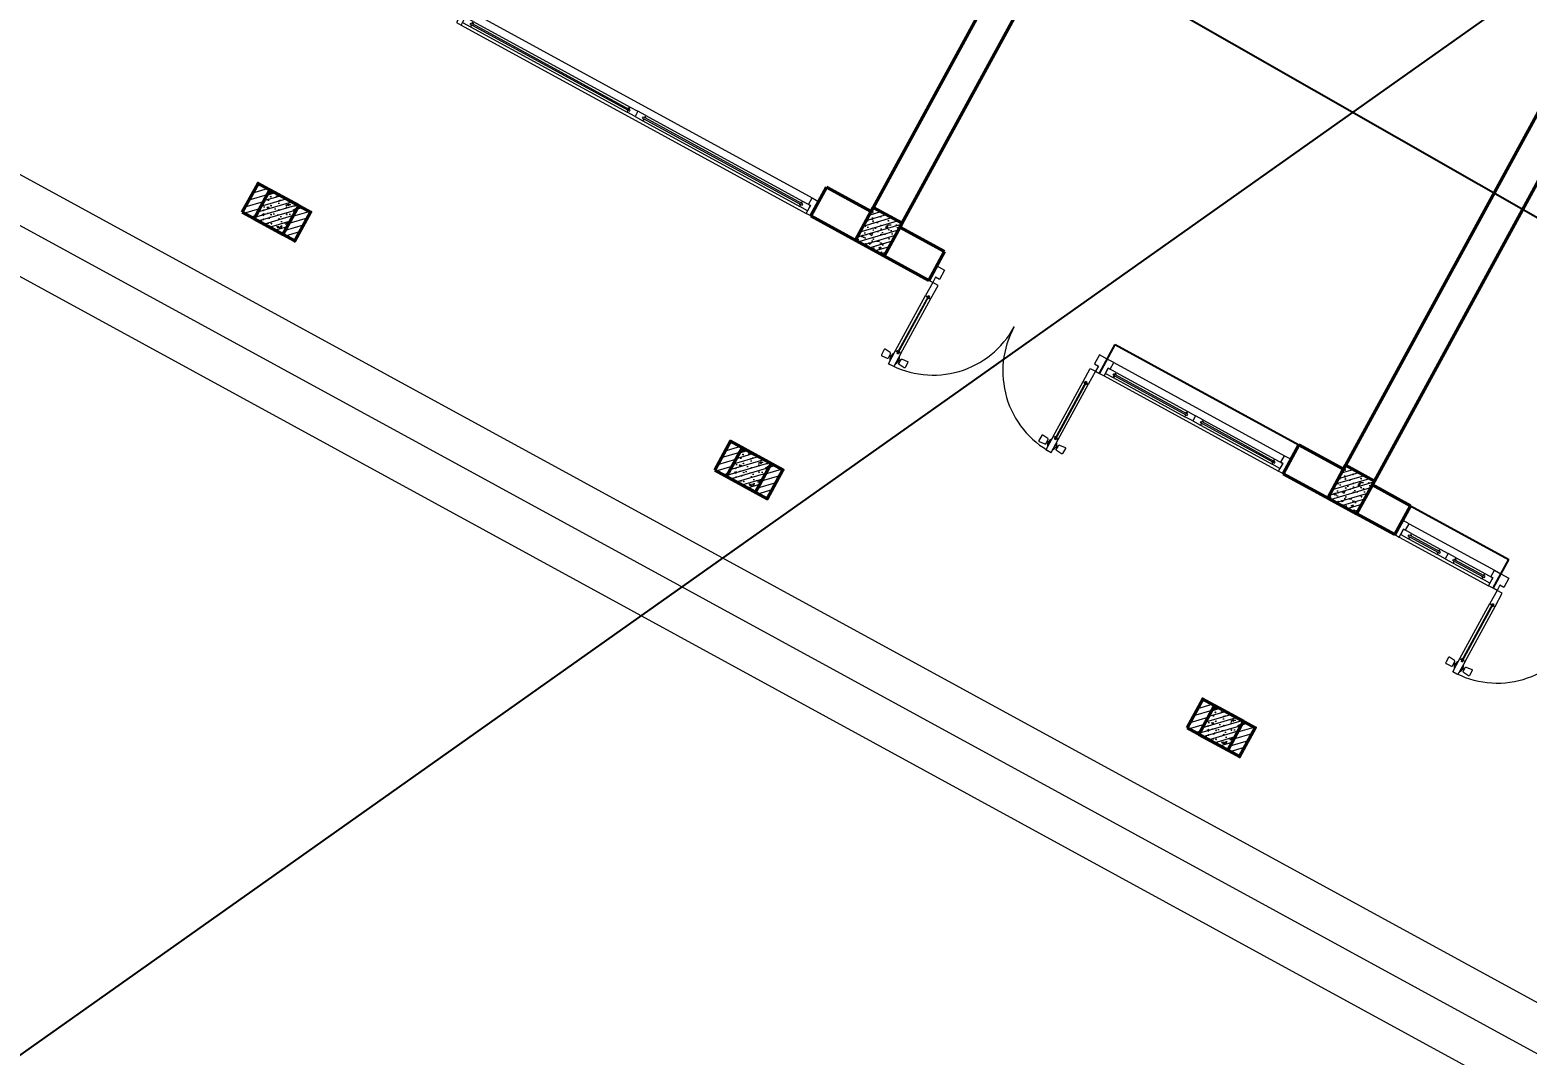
# Model space of a CAD drawing. Header units: millimetres. Extents: x -1055201 to -457681, y -323938 to 182808.
# Drawn here: x -728531 to -718515, y 146464 to 153319 of the extents above; entities that cross this region are included whole.
import ezdxf

# ---------------------------------------------------------------- set-up
doc = ezdxf.new("R2010")
doc.units = ezdxf.units.MM
doc.header["$LTSCALE"] = 5
doc.linetypes.add('CENTER2', pattern=[28.575, 19.05, -3.175, 3.175, -3.175])
doc.layers.get('0').update_dxf_attribs({"linetype": 'CENTER2'})
for name, color, linetype, lineweight in [('cat1', 30, 'Continuous', 50), ('ISO', 153, 'Continuous', 13), ('LC Dim', 8, 'Continuous', 18), ('LC Hatch', 252, 'Continuous', 9), ('LC Net dam2', 6, 'Continuous', 40), ('LC Net thay', 7, 'Continuous', 25), ('thay1', 63, 'Continuous', 18)]:
    doc.layers.add(name, color=color, linetype=linetype, lineweight=lineweight)
doc.layers.add('KCS_Plotter', color=11, linetype='Continuous', plot=False)
doc.layers.add('NHA', color=2, linetype='Continuous')
doc.styles.add('HOATBIF', font='hoatbif.shx', dxfattribs={"width": 0.75})
doc.dimstyles.new('Copy of 1-110', dxfattribs={"dimscale": 110, "dimtxt": 2.5, "dimasz": 0.35, "dimexe": 0.5, "dimexo": 0, "dimgap": 0.8, "dimtad": 1, "dimdec": 0, "dimzin": 0, "dimdsep": 46, "dimtxsty": 'HOATBIF', "dimblk1": 'DOT', "dimblk2": 'DOT', "dimsah": 1, "dimcen": -1, "dimdle": 1, "dimclrd": 256, "dimclre": 256, "dimclrt": 4, "dimadec": 3, "dimazin": 2, "dimtfac": 0.333333, "dimtdec": 0, "dimtix": 1, "dimtmove": 2, "dimatfit": 3, "dimldrblk": 'DOT', "dimfxl": 1, "dimtvp": 0.833333, "dimtolj": 1, "dimtzin": 0, "dimarcsym": 0})

# ---------------------------------------------------------------- blocks, each defined once
blk = doc.blocks.new('*U46')
for p, q in [((35, 0), (2665, 0)), ((1410, -20), (2605, -20)), ((1410, -60), (2605, -60)), ((50, -110), (2650, -110))]:
    blk.add_line(p, q)
at = {"color": 8, "lineweight": 5}
for p, q in [((95, -20), (1290, -20)), ((95, -35), (1290, -35)), ((95, -45), (1290, -45)), ((95, -60), (1290, -60)), ((1410, -20), (2605, -20)), ((1410, -35), (2605, -35)), ((1410, -45), (2605, -45)), ((1410, -60), (2605, -60))]:
    blk.add_line(p, q, dxfattribs=at)
for points in [[(0, 0), (35, 0), (35, -60), (50, -60), (50, -110), (0, -110), (0, 0)], [(2700, 0), (2665, 0), (2665, -60), (2650, -60), (2650, -110), (2700, -110), (2700, 0)], [(1410, -45), (1410, -60), (1350, -60), (1350, -20), (1410, -20), (1410, -35), (1400, -35), (1400, -45), (1410, -45)], [(2605, -45), (2605, -60), (2665, -60), (2665, -20), (2605, -20), (2605, -35), (2615, -35), (2615, -45), (2605, -45)]]:
    blk.add_lwpolyline(points)
for points in [[(35, -20), (95, -20), (95, -35), (85, -35), (85, -45), (95, -45), (95, -60), (35, -60)], [(1350, -20), (1290, -20), (1290, -35), (1300, -35), (1300, -45), (1290, -45), (1290, -60), (1350, -60)]]:
    blk.add_lwpolyline(points, close=True)
for points in [[(95, -29, -0.312187), (102, -35, -0.312187)], [(95, -51, 0.312187), (102, -45, 0.312187)], [(1290, -29, 0.312187), (1283, -35, 0.312187)], [(1290, -51, -0.312187), (1283, -45, -0.312187)]]:
    blk.add_lwpolyline(points, format="xyb", dxfattribs=at)
for centre, start, end in [((1409, -37), 14.2151, 83.5658), ((1409, -43), 276.4342, 345.7849), ((2606, -37), 96.4342, 165.7849), ((2606, -43), 194.2151, 263.5658)]:
    blk.add_arc(centre, 8.25, start, end, dxfattribs=at)
blk = doc.blocks.new('*U42')
for p, q in [((35, 0), (1365, 0)), ((760, -20), (1305, -20)), ((760, -60), (1305, -60)), ((50, -110), (1350, -110))]:
    blk.add_line(p, q)
at = {"color": 8, "lineweight": 5}
for p, q in [((95, -20), (640, -20)), ((95, -35), (640, -35)), ((95, -45), (640, -45)), ((95, -60), (640, -60)), ((760, -20), (1305, -20)), ((760, -35), (1305, -35)), ((760, -45), (1305, -45)), ((760, -60), (1305, -60))]:
    blk.add_line(p, q, dxfattribs=at)
for points in [[(0, 0), (35, 0), (35, -60), (50, -60), (50, -110), (0, -110), (0, 0)], [(1400, 0), (1365, 0), (1365, -60), (1350, -60), (1350, -110), (1400, -110), (1400, 0)], [(760, -45), (760, -60), (700, -60), (700, -20), (760, -20), (760, -35), (750, -35), (750, -45), (760, -45)], [(1305, -45), (1305, -60), (1365, -60), (1365, -20), (1305, -20), (1305, -35), (1315, -35), (1315, -45), (1305, -45)]]:
    blk.add_lwpolyline(points)
for points in [[(35, -20), (95, -20), (95, -35), (85, -35), (85, -45), (95, -45), (95, -60), (35, -60)], [(700, -20), (640, -20), (640, -35), (650, -35), (650, -45), (640, -45), (640, -60), (700, -60)]]:
    blk.add_lwpolyline(points, close=True)
for points in [[(95, -29, -0.312187), (102, -35, -0.312187)], [(95, -51, 0.312187), (102, -45, 0.312187)], [(640, -29, 0.312187), (633, -35, 0.312187)], [(640, -51, -0.312187), (633, -45, -0.312187)]]:
    blk.add_lwpolyline(points, format="xyb", dxfattribs=at)
for centre, start, end in [((759, -37), 14.2151, 83.5658), ((759, -43), 276.4342, 345.7849), ((1306, -37), 96.4342, 165.7849), ((1306, -43), 194.2151, 263.5658)]:
    blk.add_arc(centre, 8.25, start, end, dxfattribs=at)
blk = doc.blocks.new('*U43')
for p, q in [((30, 519), (30, 100)), ((70, 519), (70, 100)), ((1230, 519), (1230, 100)), ((1270, 519), (1270, 100))]:
    blk.add_line(p, q)
at = {"color": 8, "lineweight": 9}
for p, q in [((47, 529), (47, 90)), ((52, 529), (52, 90)), ((1248, 529), (1248, 90)), ((1252, 529), (1252, 90))]:
    blk.add_line(p, q, dxfattribs=at)
for points in [[(55, 519), (70, 519), (70, 619), (30, 619), (30, 519), (45, 519), (45, 529), (55, 529), (55, 519)], [(1245, 519), (1230, 519), (1230, 619), (1270, 619), (1270, 519), (1255, 519), (1255, 529), (1245, 529), (1245, 519)], [(20, 564), (10, 564), (10, 574), (20, 574)], [(80, 564), (90, 564), (90, 574), (80, 574)], [(1220, 564), (1210, 564), (1210, 574), (1220, 574)], [(1280, 564), (1290, 564), (1290, 574), (1280, 574)], [(30, 0), (0, 0), (0, -110), (60, -110), (60, -40), (30, -40), (30, 0)], [(55, 100), (70, 100), (70, 0), (30, 0), (30, 100), (45, 100), (45, 90), (55, 90), (55, 100)], [(1245, 100), (1230, 100), (1230, 0), (1270, 0), (1270, 100), (1255, 100), (1255, 90), (1245, 90), (1245, 100)], [(1270, 0), (1300, 0), (1300, -110), (1240, -110), (1240, -40), (1270, -40), (1270, 0)]]:
    blk.add_lwpolyline(points)
for points in [[(5, 548), (-35, 544, -0.443716), (-40, 549), (-40, 588, -0.443716), (-35, 593), (5, 589, -0.385314), (10, 584), (10, 553, -0.385314)], [(95, 548), (135, 544, 0.443716), (140, 549), (140, 588, 0.443716), (135, 593), (95, 589, 0.385314), (90, 584), (90, 553, 0.385314)], [(1205, 548), (1165, 544, -0.443716), (1160, 549), (1160, 588, -0.443716), (1165, 593), (1205, 589, -0.385314), (1210, 584), (1210, 553, -0.385314)], [(1295, 548), (1335, 544, 0.443716), (1340, 549), (1340, 588, 0.443716), (1335, 593), (1295, 589, 0.385314), (1290, 584), (1290, 553, 0.385314)]]:
    blk.add_lwpolyline(points, format="xyb", close=True)
at = {"color": 8, "lineweight": 5}
for centre, start, end in [((33, 1), 359.9081, 90.2333), ((1267, 1), 89.7667, 180.0919)]:
    blk.add_arc(centre, 617, start, end, dxfattribs=at)
for centre, start, end in [((70, 569), 143.1301, 216.8699), ((30, 569), 323.1301, 36.8699), ((1270, 569), 143.1301, 216.8699), ((1230, 569), 323.1301, 36.8699)]:
    blk.add_arc(centre, 50, start, end)
at = {"color": 8, "lineweight": 9}
for centre, start, end in [((47, 520), 186.4342, 273.2898), ((53, 520), 266.7102, 353.5658), ((1247, 520), 186.4342, 273.2898), ((1253, 520), 266.7102, 353.5658), ((47, 99), 86.7102, 173.5658), ((53, 99), 6.4342, 93.2898), ((1247, 99), 86.7102, 173.5658), ((1253, 99), 6.4342, 93.2898)]:
    blk.add_arc(centre, 8.25, start, end, dxfattribs=at)
blk = doc.blocks.new('*U39')
for p, q in [((30, 519), (30, 100)), ((70, 519), (70, 100)), ((1230, 519), (1230, 100)), ((1270, 519), (1270, 100))]:
    blk.add_line(p, q)
at = {"color": 8, "lineweight": 9}
for p, q in [((47, 529), (47, 90)), ((52, 529), (52, 90)), ((1248, 529), (1248, 90)), ((1252, 529), (1252, 90))]:
    blk.add_line(p, q, dxfattribs=at)
for points in [[(55, 519), (70, 519), (70, 619), (30, 619), (30, 519), (45, 519), (45, 529), (55, 529), (55, 519)], [(1245, 519), (1230, 519), (1230, 619), (1270, 619), (1270, 519), (1255, 519), (1255, 529), (1245, 529), (1245, 519)], [(20, 564), (10, 564), (10, 574), (20, 574)], [(80, 564), (90, 564), (90, 574), (80, 574)], [(1220, 564), (1210, 564), (1210, 574), (1220, 574)], [(1280, 564), (1290, 564), (1290, 574), (1280, 574)], [(30, 0), (0, 0), (0, -110), (60, -110), (60, -40), (30, -40), (30, 0)], [(55, 100), (70, 100), (70, 0), (30, 0), (30, 100), (45, 100), (45, 90), (55, 90), (55, 100)], [(1245, 100), (1230, 100), (1230, 0), (1270, 0), (1270, 100), (1255, 100), (1255, 90), (1245, 90), (1245, 100)], [(1270, 0), (1300, 0), (1300, -110), (1240, -110), (1240, -40), (1270, -40), (1270, 0)]]:
    blk.add_lwpolyline(points)
for points in [[(5, 548), (-35, 544, -0.443716), (-40, 549), (-40, 588, -0.443716), (-35, 593), (5, 589, -0.385314), (10, 584), (10, 553, -0.385314)], [(95, 548), (135, 544, 0.443716), (140, 549), (140, 588, 0.443716), (135, 593), (95, 589, 0.385314), (90, 584), (90, 553, 0.385314)], [(1205, 548), (1165, 544, -0.443716), (1160, 549), (1160, 588, -0.443716), (1165, 593), (1205, 589, -0.385314), (1210, 584), (1210, 553, -0.385314)], [(1295, 548), (1335, 544, 0.443716), (1340, 549), (1340, 588, 0.443716), (1335, 593), (1295, 589, 0.385314), (1290, 584), (1290, 553, 0.385314)]]:
    blk.add_lwpolyline(points, format="xyb", close=True)
at = {"color": 8, "lineweight": 5}
for centre, start, end in [((33, 1), 359.9081, 90.2333), ((1267, 1), 89.7667, 180.0919)]:
    blk.add_arc(centre, 617, start, end, dxfattribs=at)
for centre, start, end in [((70, 569), 143.1301, 216.8699), ((30, 569), 323.1301, 36.8699), ((1270, 569), 143.1301, 216.8699), ((1230, 569), 323.1301, 36.8699)]:
    blk.add_arc(centre, 50, start, end)
at = {"color": 8, "lineweight": 9}
for centre, start, end in [((47, 520), 186.4342, 273.2898), ((53, 520), 266.7102, 353.5658), ((1247, 520), 186.4342, 273.2898), ((1253, 520), 266.7102, 353.5658), ((47, 99), 86.7102, 173.5658), ((53, 99), 6.4342, 93.2898), ((1247, 99), 86.7102, 173.5658), ((1253, 99), 6.4342, 93.2898)]:
    blk.add_arc(centre, 8.25, start, end, dxfattribs=at)
blk = doc.blocks.new('*U40')
for p, q in [((35, 0), (715, 0)), ((435, -20), (655, -20)), ((435, -60), (655, -60)), ((50, -110), (700, -110))]:
    blk.add_line(p, q)
at = {"color": 8, "lineweight": 5}
for p, q in [((95, -20), (315, -20)), ((95, -35), (315, -35)), ((95, -45), (315, -45)), ((95, -60), (315, -60)), ((435, -20), (655, -20)), ((435, -35), (655, -35)), ((435, -45), (655, -45)), ((435, -60), (655, -60))]:
    blk.add_line(p, q, dxfattribs=at)
for points in [[(0, 0), (35, 0), (35, -60), (50, -60), (50, -110), (0, -110), (0, 0)], [(750, 0), (715, 0), (715, -60), (700, -60), (700, -110), (750, -110), (750, 0)], [(435, -45), (435, -60), (375, -60), (375, -20), (435, -20), (435, -35), (425, -35), (425, -45), (435, -45)], [(655, -45), (655, -60), (715, -60), (715, -20), (655, -20), (655, -35), (665, -35), (665, -45), (655, -45)]]:
    blk.add_lwpolyline(points)
for points in [[(35, -20), (95, -20), (95, -35), (85, -35), (85, -45), (95, -45), (95, -60), (35, -60)], [(375, -20), (315, -20), (315, -35), (325, -35), (325, -45), (315, -45), (315, -60), (375, -60)]]:
    blk.add_lwpolyline(points, close=True)
for points in [[(95, -29, -0.312187), (102, -35, -0.312187)], [(95, -51, 0.312187), (102, -45, 0.312187)], [(315, -29, 0.312187), (308, -35, 0.312187)], [(315, -51, -0.312187), (308, -45, -0.312187)]]:
    blk.add_lwpolyline(points, format="xyb", dxfattribs=at)
for centre, start, end in [((434, -37), 14.2151, 83.5658), ((434, -43), 276.4342, 345.7849), ((656, -37), 96.4342, 165.7849), ((656, -43), 194.2151, 263.5658)]:
    blk.add_arc(centre, 8.25, start, end, dxfattribs=at)
blk = doc.blocks.new('Nhaf hiệu bộ')
at = {"layer": 'LC Hatch', "ltscale": 2}
h = blk.add_hatch(dxfattribs=at)
h.set_pattern_fill('BETONG', color=256, scale=20, pattern_type=2)
h.set_pattern_definition([(360, (-7395.02, 68695.2), (3e-14, 103.92305), [2.5, -57.5]), (360, (-7395.02, 68699.53), (3e-14, 103.92305), [2.5, -57.5]), (120, (-7395.02, 68695.2), (-90, -51.96152), [2.5, -57.5]), (120, (-7391.27, 68697.36), (-90, -51.96152), [2.5, -57.5]), (360, (-7365.02, 68747.16), (3e-14, 103.92305), [2.5, -57.5]), (360, (-7365.02, 68751.49), (3e-14, 103.92305), [2.5, -57.5]), (120, (-7365.02, 68747.16), (-90, -51.96152), [2.5, -57.5]), (120, (-7361.27, 68749.33), (-90, -51.96152), [2.5, -57.5]), (60, (-7392.52, 68695.2), (-90, 51.96152), [2.5, -57.5]), (60, (-7396.27, 68697.36), (-90, 51.96152), [2.5, -57.5]), (60, (-7362.52, 68643.24), (-90, 51.96152), [2.5, -57.5]), (60, (-7366.27, 68645.4), (-90, 51.96152), [2.5, -57.5]), (45, (-7395.016, 68695.2), (-21.213203, 21.213203), []), (50, (-7395.02, 68695.2), (143.45204, -12.55043), [15, -165]), (355, (-7395.02, 68695.2), (-27.75027, 150.43843), [12, -132]), (100.4514, (-7383.06, 68694.15), (115.70188, 137.8879), [12.74804, -140.22842]), (46.1842, (-7395.02, 68735.2), (213.4482, -33.1038), [22.5, -247.5]), (96.6356, (-7377.23, 68732.44), (186.93254, 194.8236), [19.12206, -210.3426]), (351.1842, (-7395.02, 68735.2), (186.9324, 194.8237), [18, -198]), (21, (-7375.02, 68725.2), (119.38141, -80.52378), [15, -165]), (326, (-7375.02, 68725.2), (48.66307, 145.03), [12, -132]), (71.4514, (-7365.07, 68718.49), (168.04453, 64.5061), [12.74804, -140.22842]), (37.5, (-7395.016, 68695.2), (2.43197, 66.57877), [0, -130.4, 0, -134, 0, -132.5]), (7.5, (-7395.016, 68695.2), (52.61391, 78.88234), [0, -76.4, 0, -127.4, 0, -50.5]), (327.5, (-7439.616, 68695.2), (106.764487, -4.510974), [0, -50, 0, -156, 0, -207]), (317.5, (-7459.62, 68695.2), (116.63723, 20.021), [0, -65, 0, -103.6, 0, -147])])
h.paths.add_polyline_path([(17620, 2050), (17400, 2050), (17400, 1800), (17620, 1800)])
h = blk.add_hatch(dxfattribs=at)
h.set_pattern_fill('BETONG', color=256, scale=20, pattern_type=2)
h.set_pattern_definition([(360, (-3795.02, 68695.2), (3e-14, 103.92305), [2.5, -57.5]), (360, (-3795.02, 68699.53), (3e-14, 103.92305), [2.5, -57.5]), (120, (-3795.02, 68695.2), (-90, -51.96152), [2.5, -57.5]), (120, (-3791.27, 68697.36), (-90, -51.96152), [2.5, -57.5]), (360, (-3765.02, 68747.16), (3e-14, 103.92305), [2.5, -57.5]), (360, (-3765.02, 68751.49), (3e-14, 103.92305), [2.5, -57.5]), (120, (-3765.02, 68747.16), (-90, -51.96152), [2.5, -57.5]), (120, (-3761.27, 68749.33), (-90, -51.96152), [2.5, -57.5]), (60, (-3792.52, 68695.2), (-90, 51.96152), [2.5, -57.5]), (60, (-3796.27, 68697.36), (-90, 51.96152), [2.5, -57.5]), (60, (-3762.52, 68643.24), (-90, 51.96152), [2.5, -57.5]), (60, (-3766.27, 68645.4), (-90, 51.96152), [2.5, -57.5]), (45, (-3795.016, 68695.2), (-21.213203, 21.213203), []), (50, (-3795.02, 68695.2), (143.45204, -12.55043), [15, -165]), (355, (-3795.02, 68695.2), (-27.75027, 150.43843), [12, -132]), (100.4514, (-3783.06, 68694.15), (115.70188, 137.8879), [12.74804, -140.22842]), (46.1842, (-3795.02, 68735.2), (213.4482, -33.1038), [22.5, -247.5]), (96.6356, (-3777.23, 68732.44), (186.93254, 194.8236), [19.12206, -210.3426]), (351.1842, (-3795.02, 68735.2), (186.9324, 194.8237), [18, -198]), (21, (-3775.02, 68725.2), (119.38141, -80.52378), [15, -165]), (326, (-3775.02, 68725.2), (48.66307, 145.03), [12, -132]), (71.4514, (-3765.07, 68718.49), (168.04453, 64.5061), [12.74804, -140.22842]), (37.5, (-3795.016, 68695.2), (2.43197, 66.57877), [0, -130.4, 0, -134, 0, -132.5]), (7.5, (-3795.016, 68695.2), (52.61391, 78.88234), [0, -76.4, 0, -127.4, 0, -50.5]), (327.5, (-3839.616, 68695.2), (106.764487, -4.510974), [0, -50, 0, -156, 0, -207]), (317.5, (-3859.62, 68695.2), (116.63723, 20.021), [0, -65, 0, -103.6, 0, -147])])
h.paths.add_polyline_path([(21220, 2050), (21000, 2050), (21000, 1800), (21220, 1800)])
h = blk.add_hatch(dxfattribs=at)
h.set_pattern_fill('ANSI31', color=256, scale=300)
h.set_pattern_definition([(45, (-18600.474, 75690.895), (-26.516504, 26.516504), [])])
h.paths.add_polyline_path([(14110, 220), (14020, 220), (14020, 0), (14110, 0)])
h.paths.add_polyline_path([(13800, 220), (13710, 220), (13710, 0), (13800, 0)])
h = blk.add_hatch(dxfattribs=at)
h.set_pattern_fill('BETONG', color=256, scale=20, pattern_type=2)
h.set_pattern_definition([(360, (-15000.47, 75690.9), (3e-14, 103.92305), [2.5, -57.5]), (360, (-15000.47, 75695.23), (3e-14, 103.92305), [2.5, -57.5]), (120, (-15000.47, 75690.9), (-90, -51.96152), [2.5, -57.5]), (120, (-14996.72, 75693.06), (-90, -51.96152), [2.5, -57.5]), (360, (-14970.47, 75742.86), (3e-14, 103.92305), [2.5, -57.5]), (360, (-14970.47, 75747.19), (3e-14, 103.92305), [2.5, -57.5]), (120, (-14970.47, 75742.86), (-90, -51.96152), [2.5, -57.5]), (120, (-14966.72, 75745.02), (-90, -51.96152), [2.5, -57.5]), (60, (-14997.97, 75690.9), (-90, 51.96152), [2.5, -57.5]), (60, (-15001.72, 75693.06), (-90, 51.96152), [2.5, -57.5]), (60, (-14967.97, 75638.93), (-90, 51.96152), [2.5, -57.5]), (60, (-14971.72, 75641.1), (-90, 51.96152), [2.5, -57.5]), (45, (-15000.474, 75690.895), (-21.213203, 21.213203), []), (50, (-15000.47, 75690.9), (143.45204, -12.55043), [15, -165]), (355, (-15000.47, 75690.9), (-27.75027, 150.43843), [12, -132]), (100.4514, (-14988.52, 75689.85), (115.70188, 137.8879), [12.74804, -140.22842]), (46.1842, (-15000.47, 75730.9), (213.4482, -33.1038), [22.5, -247.5]), (96.6356, (-14982.69, 75728.14), (186.93254, 194.8236), [19.12206, -210.3426]), (351.1842, (-15000.47, 75730.9), (186.9324, 194.8237), [18, -198]), (21, (-14980.47, 75720.9), (119.38141, -80.52378), [15, -165]), (326, (-14980.47, 75720.9), (48.66307, 145.03), [12, -132]), (71.4514, (-14970.53, 75714.18), (168.04453, 64.5061), [12.74804, -140.22842]), (37.5, (-15000.474, 75690.895), (2.43197, 66.57877), [0, -130.4, 0, -134, 0, -132.5]), (7.5, (-15000.474, 75690.895), (52.61391, 78.88234), [0, -76.4, 0, -127.4, 0, -50.5]), (327.5, (-15045.074, 75690.895), (106.764487, -4.510974), [0, -50, 0, -156, 0, -207]), (317.5, (-15065.07, 75690.895), (116.63723, 20.021), [0, -65, 0, -103.6, 0, -147])])
h.paths.add_polyline_path([(14020, 220), (13800, 220), (13800, 0), (14020, 0)])
h = blk.add_hatch(dxfattribs=at)
h.set_pattern_fill('ANSI31', color=256, scale=300)
h.set_pattern_definition([(45, (-15000.474, 75690.895), (-26.516504, 26.516504), [])])
h.paths.add_polyline_path([(17710, 220), (17620, 220), (17620, 0), (17710, 0)])
h.paths.add_polyline_path([(17400, 220), (17310, 220), (17310, 0), (17400, 0)])
h = blk.add_hatch(dxfattribs=at)
h.set_pattern_fill('BETONG', color=256, scale=20, pattern_type=2)
h.set_pattern_definition([(360, (-11400.47, 75690.9), (3e-14, 103.92305), [2.5, -57.5]), (360, (-11400.47, 75695.23), (3e-14, 103.92305), [2.5, -57.5]), (120, (-11400.47, 75690.9), (-90, -51.96152), [2.5, -57.5]), (120, (-11396.72, 75693.06), (-90, -51.96152), [2.5, -57.5]), (360, (-11370.47, 75742.86), (3e-14, 103.92305), [2.5, -57.5]), (360, (-11370.47, 75747.19), (3e-14, 103.92305), [2.5, -57.5]), (120, (-11370.47, 75742.86), (-90, -51.96152), [2.5, -57.5]), (120, (-11366.72, 75745.02), (-90, -51.96152), [2.5, -57.5]), (60, (-11397.97, 75690.9), (-90, 51.96152), [2.5, -57.5]), (60, (-11401.72, 75693.06), (-90, 51.96152), [2.5, -57.5]), (60, (-11367.97, 75638.93), (-90, 51.96152), [2.5, -57.5]), (60, (-11371.72, 75641.1), (-90, 51.96152), [2.5, -57.5]), (45, (-11400.474, 75690.895), (-21.213203, 21.213203), []), (50, (-11400.47, 75690.9), (143.45204, -12.55043), [15, -165]), (355, (-11400.47, 75690.9), (-27.75027, 150.43843), [12, -132]), (100.4514, (-11388.52, 75689.85), (115.70188, 137.8879), [12.74804, -140.22842]), (46.1842, (-11400.47, 75730.9), (213.4482, -33.1038), [22.5, -247.5]), (96.6356, (-11382.69, 75728.14), (186.93254, 194.8236), [19.12206, -210.3426]), (351.1842, (-11400.47, 75730.9), (186.9324, 194.8237), [18, -198]), (21, (-11380.47, 75720.9), (119.38141, -80.52378), [15, -165]), (326, (-11380.47, 75720.9), (48.66307, 145.03), [12, -132]), (71.4514, (-11370.53, 75714.18), (168.04453, 64.5061), [12.74804, -140.22842]), (37.5, (-11400.474, 75690.895), (2.43197, 66.57877), [0, -130.4, 0, -134, 0, -132.5]), (7.5, (-11400.474, 75690.895), (52.61391, 78.88234), [0, -76.4, 0, -127.4, 0, -50.5]), (327.5, (-11445.074, 75690.895), (106.764487, -4.510974), [0, -50, 0, -156, 0, -207]), (317.5, (-11465.07, 75690.895), (116.63723, 20.021), [0, -65, 0, -103.6, 0, -147])])
h.paths.add_polyline_path([(17620, 220), (17400, 220), (17400, 0), (17620, 0)])
h = blk.add_hatch(dxfattribs=at)
h.set_pattern_fill('ANSI31', color=256, scale=300)
h.set_pattern_definition([(45, (-11400.474, 75690.895), (-26.516504, 26.516504), [])])
h.paths.add_polyline_path([(21310, 220), (21220, 220), (21220, 0), (21310, 0)])
h.paths.add_polyline_path([(21000, 220), (20910, 220), (20910, 0), (21000, 0)])
h = blk.add_hatch(dxfattribs=at)
h.set_pattern_fill('BETONG', color=256, scale=20, pattern_type=2)
h.set_pattern_definition([(360, (-7800.47, 75690.9), (3e-14, 103.92305), [2.5, -57.5]), (360, (-7800.47, 75695.23), (3e-14, 103.92305), [2.5, -57.5]), (120, (-7800.47, 75690.9), (-90, -51.96152), [2.5, -57.5]), (120, (-7796.72, 75693.06), (-90, -51.96152), [2.5, -57.5]), (360, (-7770.47, 75742.86), (3e-14, 103.92305), [2.5, -57.5]), (360, (-7770.47, 75747.19), (3e-14, 103.92305), [2.5, -57.5]), (120, (-7770.47, 75742.86), (-90, -51.96152), [2.5, -57.5]), (120, (-7766.72, 75745.02), (-90, -51.96152), [2.5, -57.5]), (60, (-7797.97, 75690.9), (-90, 51.96152), [2.5, -57.5]), (60, (-7801.72, 75693.06), (-90, 51.96152), [2.5, -57.5]), (60, (-7767.97, 75638.93), (-90, 51.96152), [2.5, -57.5]), (60, (-7771.72, 75641.1), (-90, 51.96152), [2.5, -57.5]), (45, (-7800.474, 75690.895), (-21.213203, 21.213203), []), (50, (-7800.47, 75690.9), (143.45204, -12.55043), [15, -165]), (355, (-7800.47, 75690.9), (-27.75027, 150.43843), [12, -132]), (100.4514, (-7788.52, 75689.85), (115.70188, 137.8879), [12.74804, -140.22842]), (46.1842, (-7800.47, 75730.9), (213.4482, -33.1038), [22.5, -247.5]), (96.6356, (-7782.69, 75728.14), (186.93254, 194.8236), [19.12206, -210.3426]), (351.1842, (-7800.47, 75730.9), (186.9324, 194.8237), [18, -198]), (21, (-7780.47, 75720.9), (119.38141, -80.52378), [15, -165]), (326, (-7780.47, 75720.9), (48.66307, 145.03), [12, -132]), (71.4514, (-7770.53, 75714.18), (168.04453, 64.5061), [12.74804, -140.22842]), (37.5, (-7800.474, 75690.895), (2.43197, 66.57877), [0, -130.4, 0, -134, 0, -132.5]), (7.5, (-7800.474, 75690.895), (52.61391, 78.88234), [0, -76.4, 0, -127.4, 0, -50.5]), (327.5, (-7845.074, 75690.895), (106.764487, -4.510974), [0, -50, 0, -156, 0, -207]), (317.5, (-7865.07, 75690.895), (116.63723, 20.021), [0, -65, 0, -103.6, 0, -147])])
h.paths.add_polyline_path([(21220, 220), (21000, 220), (21000, 0), (21220, 0)])
at = {"layer": 'cat1', "ltscale": 2}
for p, q in [((17400, 2020), (17400, 9000)), ((17620, 2020), (17620, 9000)), ((21000, 2020), (21000, 5620)), ((21220, 2020), (21220, 5400)), ((17060, 2020), (17400, 2020)), ((17060, 1800), (17060, 2020)), ((17620, 2020), (17960, 2020)), ((17960, 2020), (17960, 1800)), ((20660, 2020), (21000, 2020)), ((20660, 1800), (20660, 2020)), ((21220, 2020), (21510, 2020)), ((21510, 1800), (21510, 2020)), ((17060, 1800), (17960, 1800)), ((20660, 1800), (21510, 1800))]:
    blk.add_line(p, q, dxfattribs=at)
for points in [[(13710, 0), (14110, 0), (14110, 220), (13710, 220)], [(17310, 0), (17710, 0), (17710, 220), (17310, 220)], [(20910, 0), (21310, 0), (21310, 220), (20910, 220)]]:
    blk.add_lwpolyline(points, close=True, dxfattribs=at)
at = {"layer": 'LC Net dam2', "ltscale": 2}
for points in [[(17400, 1800), (17620, 1800), (17620, 2050), (17400, 2050)], [(21000, 1800), (21220, 1800), (21220, 2050), (21000, 2050)], [(13800, 0), (14020, 0), (14020, 220), (13800, 220)], [(17400, 0), (17620, 0), (17620, 220), (17400, 220)], [(21000, 0), (21220, 0), (21220, 220), (21000, 220)]]:
    blk.add_lwpolyline(points, close=True, dxfattribs=at)
at = {"layer": 'LC Net thay', "ltscale": 2}
for p, q in [((19260, 1800), (19260, 2020)), ((19260, 2020), (20660, 2020)), ((21510, 2020), (22260, 2020)), ((22260, 1800), (22260, 2020))]:
    blk.add_line(p, q, dxfattribs=at)
at = {"layer": 'thay1', "ltscale": 2}
for p, q in [((450, -490), (24370, -490)), ((150, -790), (24670, -790)), ((-150, -1090), (24970, -1090))]:
    blk.add_line(p, q, dxfattribs=at)
at = {"layer": 'ISO', "xscale": -1, "rotation": 180}
for name, p in [('*U46', (14360, 1800)), ('*U42', (19260, 1800)), ('*U40', (21510, 1800))]:
    blk.add_blockref(name, p, dxfattribs=at)
at = {"layer": 'ISO', "rotation": 179.9999999999872}
for name, p in [('*U43', (19260, 1800)), ('*U39', (23560, 1800))]:
    blk.add_blockref(name, p, dxfattribs=at)
blk = doc.blocks.new('DOT')
at = {"color": 0, "linetype": 'ByBlock'}
blk.add_line((-0.5, 0), (-1, 0), dxfattribs=at)
at = {"color": 0, "linetype": 'ByBlock', "const_width": 0.5}
blk.add_lwpolyline([(-0.25, 0, 1), (0.25, 0, 1)], format="xyb", close=True, dxfattribs=at)
blk = doc.blocks.new('*D96')
at = {"layer": 'Defpoints', "color": 0, "transparency": 16777216}
for p in [(-703564, 168550), (-701624, 167490), (-724980, 129511, -151)]:
    blk.add_point(p, dxfattribs=at)
at = {"layer": 'LC Dim', "lineweight": -2, "transparency": 16777216}
for p, q in [((-703564, 168550), (-701493, 167418)), ((-722924, 128508), (-701675, 167398)), ((-724980, 129511), (-722843, 128344))]:
    blk.add_line(p, q, dxfattribs=at)
at = {"layer": 'LC Dim', "lineweight": -2, "transparency": 16777216, "xscale": 105, "yscale": 105, "zscale": 105}
for p, rotation in [((-701624, 167490), 61.34759104070089), ((-722975, 128416), 241.3475910407009)]:
    blk.add_blockref('DOT', p, dxfattribs=dict(at, rotation=rotation))
at = {"layer": 'LC Dim', "color": 4, "transparency": 16777216, "insert": (-712839, 148248), "char_height": 750, "attachment_point": 5, "rotation": 61.3476, "style": 'HOATBIF'}
blk.add_mtext('\\A1;44.53', dxfattribs=at)
blk = doc.blocks.new('_Dot')
at = {"color": 0, "linetype": 'ByBlock', "lineweight": -2}
blk.add_line((-0.5, 0), (-1, 0), dxfattribs=at)
at = {"color": 0, "linetype": 'ByBlock', "const_width": 0.5}
blk.add_lwpolyline([(-0.25, 0, 1), (0.25, 0, 1)], format="xyb", close=True, dxfattribs=at)
blk = doc.blocks.new('*D112')
at = {"layer": 'Defpoints', "color": 0, "transparency": 16777216}
for p in [(-736946, 162699, 2611), (-715160, 150886), (-715461, 150358)]:
    blk.add_point(p, dxfattribs=at)
at = {"layer": 'LC Dim', "lineweight": -2, "transparency": 16777216}
for p, q in [((-736946, 162699), (-737048, 162519)), ((-736883, 162597), (-715552, 150410)), ((-715160, 150886), (-715536, 150228))]:
    blk.add_line(p, q, dxfattribs=at)
at = {"layer": 'LC Dim', "lineweight": -2, "transparency": 16777216, "xscale": 105, "yscale": 105, "zscale": 105}
for p, rotation in [((-736974, 162649), 150.2592635081893), ((-715461, 150358), 330.2592635081893)]:
    blk.add_blockref('DOT', p, dxfattribs=dict(at, rotation=rotation))
at = {"layer": 'LC Dim', "color": 4, "transparency": 16777216, "insert": (-725913, 157038), "char_height": 750, "attachment_point": 5, "rotation": 330.2593, "style": 'HOATBIF', "bg_fill": 3, "box_fill_scale": 1.1, "bg_fill_color": 256, "bg_fill_true_color": 13158600, "bg_fill_transparency": 0}
blk.add_mtext('\\A1;24.78', dxfattribs=at)

msp = doc.modelspace()

# ---------------------------------------------------------------- block references
at = {"layer": 'NHA', "rotation": 331.3859695635566}
msp.add_blockref('Nhaf hiệu bộ', (-739145.995, 158665.489, 281.744), dxfattribs=at)

# ---------------------------------------------------------------- next in the draw order: dimensions: what is measured, and where the dimension line sits
at = {"layer": 'LC Dim'}
dim = msp.add_linear_dim(base=(-701624.347, 167490.321), p1=(-724979.771, 129511.346, -150.838), p2=(-703563.667, 168549.976), angle=241.347591, dimstyle='Copy of 1-110', override={"dimscale": 300, "dimdec": 2, "dimlfac": 0.001}, dxfattribs=at)
dim.commit()
dim.dimension.update_dxf_attribs({"geometry": '*D96', "text_midpoint": (-712839.281, 148247.97)})

# ---------------------------------------------------------------- next in the draw order: dimensions: what is measured, and where the dimension line sits
dim = msp.add_linear_dim(base=(-715461.31, 150358.379, -2329), p1=(-736945.618, 162698.915, 281.744), p2=(-715159.806, 150886.099, -2329), angle=330.2592635, dimstyle='Copy of 1-110', override={"dimscale": 300, "dimdec": 2, "dimlfac": 0.001, "dimtfill": 1}, dxfattribs=at)
dim.commit()
dim.dimension.update_dxf_attribs({"geometry": '*D112', "text_midpoint": (-725912.559, 157037.816, -2329)})

# ---------------------------------------------------------------- next in the draw order: linework, layer by layer
at = {"layer": 'KCS_Plotter'}
msp.add_line((-803200.625, 93707.828), (-677200.628, 182807.828), dxfattribs=at)

doc.saveas('drawing.dxf')
